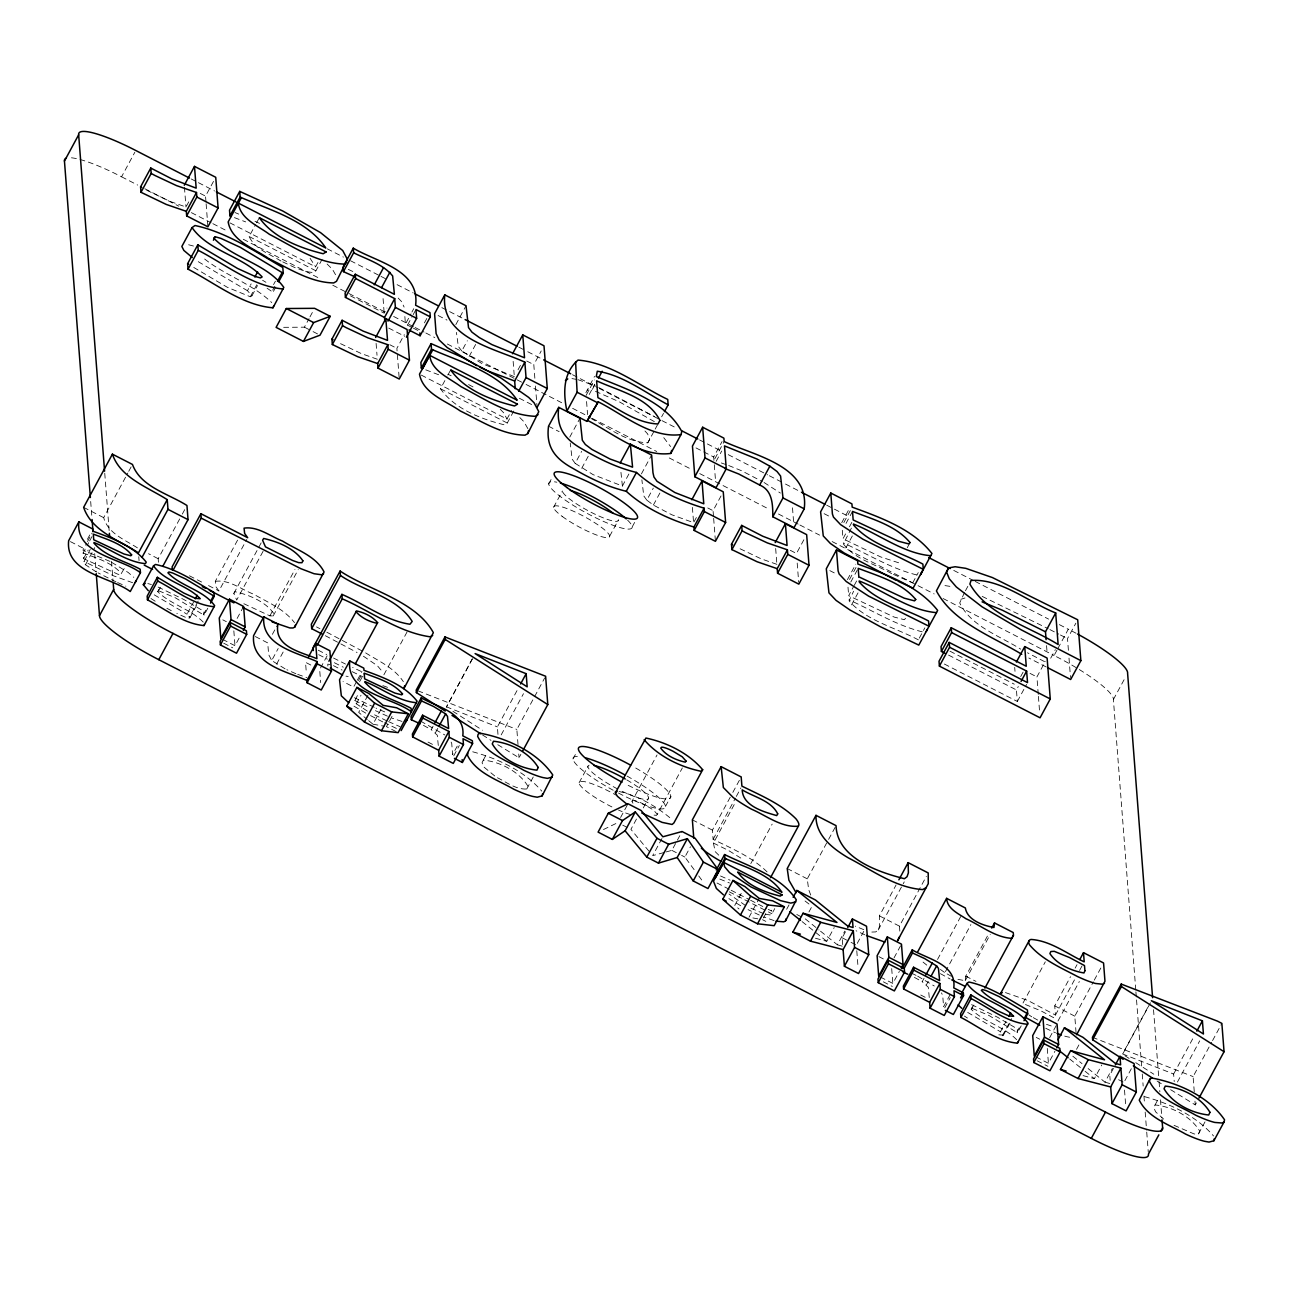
<?xml version="1.0" encoding="UTF-8"?>
<svg xmlns="http://www.w3.org/2000/svg" width="1289" height="1289" viewBox="0 0 1289 1289"><rect width="100%" height="100%" fill="white"/><g stroke="black" fill="none" stroke-linecap="round" stroke-linejoin="round"><path stroke-width="0.75" stroke-dasharray="5 3.75" d="M237.563 540.155L215.295 581.355L215.859 586.672L218.921 590.942L246.763 539.447M964.543 592.473L959.709 602.946C971.181 626.535 999.7 635.848 1020.711 649.157M871.847 932.06L875.682 931.931L878.276 929.933L879.614 926.034L879.388 915.867L896.081 884.963M957.92 979.35L965.203 980.703L965.751 976.16L988.953 933.252M497.409 777.75C506.674 782.262 515.954 789.69 526.75 788.997L527.974 786.306C519.177 771.563 500.213 761.735 483.294 760.091L482.07 762.734L483.81 766.955L495.782 776.832M1174.07 1125.345L1194.226 1133.998L1198.528 1133.853L1199.753 1131.162C1190.955 1116.403 1171.991 1106.59 1155.073 1104.947L1153.832 1107.589L1155.589 1111.811L1163.596 1119.078M585.899 392.71L594.519 376.372M243.863 603.735L269.9 615.868L273.187 615.933L274.138 614.031C265.76 601.641 249.131 594.825 234.904 591.699L233.825 593.456L236.709 600.062L264.551 548.582M71.443 157.806A64.901 11.827 28.4 0 1 121.569 176.802L134.829 152.263M146.753 190.273L170.132 201.455L185.97 206.997L188.758 201.857M205.982 201.874L205.531 196.137L213.877 180.702M280.97 261.039C269.9 254.03 254.948 249.228 249.131 236.515L255.625 224.528M256.543 222.804L259.331 217.664M87.362 539.366L90.149 534.226M110 561.408L82.899 550.113L86.605 543.265M87.523 541.541L92.164 532.985M124.227 568.578L120.618 574.62L117.944 574.25L83.559 558.636L83.124 552.965L88.683 542.685M89.602 540.977L93.307 534.113M137.424 547.857C125.017 539.849 107.873 533.34 103.684 517.662L127.82 473.031M128.739 471.307L132.461 464.443M83.559 558.636L88.184 550.065M96.433 572.026L85.477 564.759L83.817 562.036L90.246 549.388M85.477 564.759L94.742 547.616M193.753 267.451L227.315 287.286L250.308 296.76L251.967 295.793L247.456 290.718L251.162 283.87M250.308 296.76L256.785 284.756M251.967 295.793L257.526 285.514M273.542 284.611L275.395 281.195M275.846 286.98L273.059 292.12L271.931 291.54L274.718 286.4M229.925 222.868L315.612 266.855L318.383 261.699M158.45 562.246L158.176 558.717L181.378 515.809M182.313 514.085L185.084 508.946M282.774 261.893L295.342 267.822L305.992 271.56L313.018 272.591L315.918 270.803L322.395 258.799M203.211 622.104C190.369 608.859 170.519 604.493 157.741 591.651L160.513 586.511M157.741 591.651L161.576 585.673M283.661 327.325L304.413 327.18L309.054 318.609M309.972 316.885L312.76 311.745M198.184 601.061L188.919 618.204L190.031 617.56L187.018 614.192L193.511 602.189M190.031 617.56L196.508 605.572M207.787 608.263L204.081 615.127L203.324 614.74L206.111 609.584M350.431 295.842L384.186 313.179L386.974 308.039M233.825 593.456L262.585 540.252M237.128 618.446L243.605 606.442M411.819 327.358L405.439 324.087L410.998 313.807M411.916 312.083L413.769 308.667M407.614 324.941L412.254 316.369M413.173 314.661L415.96 309.521M222.61 639.36L234.985 645.725L240.56 635.445M399.107 377.113L396.883 348.352L404.295 334.641M424.419 322.878L427.207 317.738M269.9 615.868L294.955 569.512M273.187 615.933L298.242 569.593M272.382 634.349L277.006 625.777M285.062 668.83L271.705 660.516L278.182 648.512M455.839 324.619L466.022 305.767M276.603 664.125L284.015 650.413M513.747 411.03L507.27 423.034L504.37 424.822C481.151 419.134 454.469 408.887 440.484 388.746L446.961 376.742M447.895 375.035L450.683 369.895M514.327 376.63L481.844 363.514L461.784 351.027L467.343 340.747M469.148 356.457L475.625 344.469M327.084 655.859L319.672 669.571L320.671 682.574M518.033 369.782L520.804 364.642M356.409 681.865L353.621 687.005L343.067 681.591M357.327 680.157L361.967 671.585M358.423 680.608L362.128 673.76M359.567 681.752L364.207 673.18M534.854 378.241L533.807 364.642L541.219 350.93M367.333 711.093L356.36 703.826L354.701 701.103L358.358 693.595M421.277 375.099L506.964 419.07L511.588 410.514M356.36 703.826L361.001 695.254M367.961 695.238L358.68 712.382L367.252 719.488M383.88 674.808L408.017 630.176M368.686 720.664L372.972 724.209L383.171 705.357M392.017 716.362L386.458 726.642L396.464 731.781M586.092 395.401L594.438 379.965M589.202 394.515L594.761 384.219M594.761 384.944L591.989 390.084L587.107 390.084M569.77 437.116L579.969 418.264M548.695 483.955L552.272 477.333M438.292 745.493L437.293 735.213L431.219 729.655L433.072 726.239M628.871 474.03L622.394 486.034L593.069 474.626L575.168 463.363L581.645 451.376M553.577 507.334L562.407 490.996M472.338 659.05L446.365 707.113L472.322 658.727M435.44 732.748L438.212 727.608M581.726 468.294L588.219 456.306M457.241 746.122L452.6 754.693L451.73 743.366L450.489 740.821M453.744 755.837L459.303 745.541M661.66 416.798L663.513 413.382M590.99 418.442C608.907 428.077 626.776 442.143 647.771 442.82L654.345 430.687M655.183 429.108L657.954 423.968M497.973 734.408L497.393 726.899L517.807 689.132M483.294 760.091L487 753.227M641.423 473.885L651.622 455.033M501.195 734.891L523.463 693.691M609.681 536.143L618.527 519.805A31.742 5.784 28.4 0 1 587.317 510.283A31.742 5.784 28.4 0 1 563.229 489.723M518.017 744.559L516.841 729.445L544.683 677.95M632.238 526.847L634.913 521.868M696.366 517.517L693.579 522.657L671.762 514.762L653.378 505.079L646.804 500.148L653.297 488.144M653.378 505.079L659.855 493.075M497.78 744.704L519.032 757.771L520.885 754.339M526.75 788.997L533.243 777.009M713.961 460.399L713.703 456.999L722.049 441.579M714.896 458.691L724.16 441.547M716.152 461.333L721.711 451.053M572.993 758.947L576.57 752.309M713.51 516.422L713.059 510.67L721.405 495.234M579.099 782.729L587.945 766.391M620.589 817.484L628.017 803.772M632.947 803.208L631.981 801.307L657.036 754.967M636.476 819.063L630.917 829.359L650.107 852.545M643.292 807.913L648.593 798.117M803.869 539.769L796.457 553.48L789.384 549.839M654.055 815.115L656.536 815.341L657.277 814.294L682.332 767.954M665.478 806.415L670.86 796.473M661.95 838.511L652.669 855.638L664.189 852.48M841.733 522.722L849.145 509.01M843.844 522.561L850.321 510.557M846.019 523.415L852.512 511.411M666.107 851.948L671.859 850.369L676.499 841.798M677.418 840.09L682.058 831.518M898.626 562.777L880.725 556.945L842.974 538.786L845.745 533.646M849.451 526.782L852.238 521.642M891.666 573.637C875.698 564.228 854.736 559.281 843.36 543.894L853.479 524.043M845.842 547.97L852.335 535.966M694.127 869.64L684.878 857.056L690.437 846.776M847.421 579.647L855.767 564.211M767.084 871.912C752.035 856.927 731.862 848.613 713.123 839.348L712.414 830.148L731.91 794.105M732.829 792.397L741.191 776.945M849.532 579.486L856.009 567.482M850.788 582.048L857.266 570.044M713.123 839.348L735.407 798.149M736.325 796.425L740.966 787.853M718.763 855.171L715.169 851.61L713.413 843.054L734.762 803.579M905.539 618.333L904.314 619.703L894.099 617.044L848.661 595.695L853.286 587.123M854.22 585.415L858.845 576.844M918.38 639.843L917.124 639.215C894.485 627.324 866.127 620.589 849.048 600.803L853.608 591.248M851.53 604.895L858.023 592.892M907.263 547.696L910.034 542.556M750.794 863.614L772.143 824.138M741.223 893.422L734.73 905.426L739.016 908.971M912.676 582.934L918.251 572.638M749.022 917.252L759.205 898.401M763.426 917.961L766.214 912.821M919.299 638.136L924.858 627.84M765.344 914.255L770.016 914.948L771.95 913.756L774.737 908.6M786.644 909.293L790.35 902.445M810.733 895.098L808.638 889.458L807.268 878.84L827.699 841.089M828.618 839.365L836.045 825.637M965.461 590.749L968.248 585.609M808.944 911.984L811.716 906.844M815.486 938.247L826.781 941.308L834.192 927.597M820.545 931.206L837.383 944.805L844.794 931.093M842.716 944.644L842.2 937.812L845.906 930.948M857.266 943.355L863.759 931.367M878.276 929.933L904.25 881.869M1020.695 676.548L1023.482 671.408M944.354 664.028L1017.327 701.474L1016.441 689.953L1018.294 686.521M1017.327 701.474L1026.592 684.346M899.819 931.109L899.432 926.146L926.34 876.375M1038.273 694.433L1036.92 676.918L1045.266 661.499M1050.696 658.212L1055.337 649.64M1135.77 989.904L1113.39 699.524A63.08 11.488 28.4 0 0 1054.08 655.505L1056.932 650.252M1057.882 648.496L1068.291 629.225A63.08 11.488 28.4 0 1 1076.009 633.221M894.05 957.856L900.528 945.868M1068.404 650.301L1067.501 638.619L1075.848 623.199M880.468 977.078L892.842 983.426L899.335 971.439M929.272 997.525L928.273 987.245L922.199 981.702L924.052 978.27M937.522 959.467L961.642 914.836M926.42 984.796L928.273 981.364M951.475 976.353L944.885 972.663L970.875 924.6M950.074 994.737L943.58 1006.741L942.71 995.414L941.469 992.868M944.724 1007.869L950.283 997.589M1113.39 699.524L1124.749 678.497M965.203 980.703L990.258 934.364M1016.634 1039.675C1003.809 1026.431 983.958 1022.064 971.165 1009.223L973.952 1004.083M971.165 1009.223L975 1003.245M998.798 1034.825L1003.454 1035.131L1000.441 1031.764L1006.016 1021.468M1002.343 1035.776L1011.623 1018.648M1003.454 1035.131L1009.948 1023.144M1023.015 1003.019L1045.298 961.82M1021.21 1025.835L1017.504 1032.698L1016.763 1032.312L1019.535 1027.172M1005.436 992.578L1027.832 1000.441L1055.449 1015.071L1054.74 1005.871L1070.514 976.691M1075.155 968.12L1077.008 964.688M1055.449 1015.071L1075.864 977.304M1079.57 970.44L1083.292 963.576M1057.979 1021.017L1079.328 981.541M1049.633 1037.726L1057.044 1024.014M1036.034 1056.948L1048.424 1063.296L1054.918 1051.292M1076.057 1032.618L1074.784 1016.167L1093.346 981.847M1094.28 980.123L1101.692 966.396M1076.524 1049.343L1079.296 1044.203M1083.066 1075.606L1094.361 1078.667L1101.773 1064.956M1088.125 1068.565L1104.963 1082.164L1112.375 1068.452M1113.487 1068.323L1109.781 1075.171L1110.167 1080.295M1147.645 1007.595L1122.59 1053.935L1173.635 1074.043L1174.215 1081.552M1150.449 1002.761L1122.606 1054.257L1129.18 1058.462M1124.846 1080.73L1131.339 1068.726M1155.073 1104.947L1158.779 1098.083M1173.635 1074.043L1194.065 1036.292M1177.437 1082.035L1199.705 1040.851M1194.259 1091.702L1193.098 1076.605L1211.66 1042.269M1212.578 1040.561L1221.859 1023.385M1170.638 1089.688L1195.274 1104.915L1197.127 1101.483M1198.528 1133.853L1205.006 1121.865M647.771 442.82L649.72 439.259L647.594 433.861L644.274 430.252M631.981 801.307L632.722 800.421A13.341 2.433 28.4 0 1 644.258 804.465L653.475 810.024L657.277 814.294M603.461 829.536L617.818 822.624M215.295 581.355C228.862 579.26 241.575 589.508 253.772 594.277C268.015 602.414 284.37 609.214 294.488 622.651M960.837 599.321L964.962 597.983M346 676.177L348.175 676.451M329.984 664.463L327.744 664.141L327.889 666.059M619.107 791.527C638.506 795.812 656.617 806.447 671.698 819.24M944.966 585.593L952.039 586.672M472.725 751.793C498.102 758.657 524.381 770.967 541.767 791.124M1144.503 1096.649C1169.88 1103.513 1196.16 1115.823 1213.545 1135.98M571.978 378.595L576.441 379.385M372.972 724.209L384.541 726.287M752.873 917.945L760.574 919.331M1069.596 1037.242L1066.744 1036.694A37.268 6.783 28.4 0 1 1063.328 1035.679M916.624 574.91C890.602 568.481 867.497 553.867 843.28 542.895M922.312 631.836C896.306 625.391 873.185 610.793 848.984 599.82M132.622 582.709L113.464 575.796L83.769 561.376M401.959 721.405L392.017 718.15M188.629 244.765L193.978 246.183M147.832 583.579L151.409 584.513M158.789 590.813L175.417 597.838L203.324 614.74M837.383 944.805L842.845 946.352M972.228 1008.401L988.856 1015.41L1016.763 1032.312M1104.963 1082.164L1110.425 1083.711M774.093 920.588L763.749 916.995M1025.464 1004.534L1040.819 1010.785L1055.723 1018.793M577.939 379.659L595.437 386.007M377.323 359.228L361.484 353.669L338.105 342.503M776.896 564.34L761.058 558.798L737.679 547.616M1046.491 1024.336L1051.888 1026.189M234.437 217.632L245.683 221.901M721.324 462.96L726.851 464.878M728.688 465.522L741.626 470.775L762.331 481.57M425.789 369.862L438.647 374.745M83.124 552.965C96.385 558.105 112.127 562.455 121.44 573.718M763.571 913.627L748.683 907.247M595.502 391.324L619.139 401.733L655.231 422.115M297.695 674.373L306.701 677.563M863.775 929.659L855.284 926.163M382.865 685.635L390.229 688.342M158.128 587.075L183.892 599.53L203.775 611.26L204.081 615.127M971.568 1004.647L997.315 1017.102L1017.214 1028.831L1017.504 1032.698M418.055 690.856L516.841 729.445M1092.444 1037.307L1193.098 1076.605M446.332 706.791L497.393 726.899M719.826 879.082L729.461 882.981M384.718 711.915L376.05 708.128M185.374 617.254L176.835 613.467M235.049 212.556L238.723 214.103M295.89 673.728L286.835 669.684M387.425 716.168L375.405 710.658M720.535 875.988L730.09 880.194M893.47 574.411L911.436 582.29M361.081 671.392L352.606 667.46M117.637 582.58L125.871 586.173M388.537 721.631L400.057 726.69M982.186 596.404L1048.134 628.678M864.774 934.767L856.057 930.755M759.302 915.029L748.071 909.647M598.757 387.522L654.248 416.428M254.996 221.305L259.798 223.513M447.944 374.261L451.15 375.743M348.272 269.401L355.184 272.591M396.368 728.398L384.573 722.791M333.448 665.64L342.101 670.071M374.277 707.29L354.443 697.703M352.203 671.698L362.966 676.838M115.994 581.855L98.061 572.88M386.893 720.922L372.167 713.655M713.413 843.054L728.253 850.321L743.882 859.972M382.769 721.904L367.429 714.009M1045.766 1028.268L1048.747 1029.734A37.268 6.783 28.4 0 0 1055.465 1032.731M420.633 721.131L444.866 734.988M911.613 973.179L916.141 975.419M354.652 700.443L368.477 707.258M333.545 658.034L345.516 664.061M334.367 662.723L343.277 667.203M191.271 178.994L196.637 181.749M198.425 182.667L214.538 190.949M327.293 248.825L343.406 257.091M350.56 260.765L379.208 275.475M380.996 276.394L386.362 279.149M397.093 284.66L413.205 292.925M441.853 307.636L463.331 318.657M518.806 347.144L525.976 350.817M527.765 351.736L543.861 360.002M572.509 374.712L597.564 387.57M599.353 388.488L660.21 419.731M661.998 420.649L676.322 427.996M699.589 439.936L721.067 450.973M728.221 454.646L767.6 474.851M769.388 475.77L783.712 483.133M785.5 484.052L801.613 492.317M826.668 505.175L849.934 517.131M953.747 570.415L973.437 580.517M975.225 581.436L1048.601 619.107M1059.349 624.617L1068.291 629.225M200.23 193.398L205.531 196.137M438.131 315.531L446.977 320.075M526.718 361.017L533.807 364.642M695.996 447.911L713.703 456.999M824.122 513.683L829.407 516.39M1049.89 629.58L1058.704 634.107M1060.46 635.01L1067.501 638.619M249.131 236.515L315.918 270.803M121.569 176.802L137.681 185.068M144.835 188.742L178.849 206.192M191.368 212.637L211.058 222.739M212.846 223.658L227.17 231.005M243.283 239.271L320.252 278.778M332.771 285.223L347.095 292.571M348.884 293.489L384.686 311.857M393.628 316.45L413.318 326.568M415.106 327.487L424.049 332.079M425.853 332.997L434.796 337.589M447.331 344.018L515.342 378.934M517.131 379.852L524.285 383.526M526.073 384.444L563.664 403.747M572.622 408.339L590.507 417.523M592.296 418.442L656.746 451.521M669.265 457.949L690.743 468.987M699.701 473.579L769.501 509.413M778.443 514.005L798.133 524.107M799.921 525.026L819.611 535.128M832.146 541.573L916.27 584.755M918.058 585.673L934.171 593.939M943.113 598.531L1054.08 655.505M413.415 328.179L419.779 331.45M1044.509 661.595L1027.478 652.782M388.746 328.099L404.682 336.268M1046.281 666.993L1028.815 657.986M519.386 398.269L531.793 404.633M389.81 344.727L396.883 348.352M548.534 426.208L559.152 431.654M707.758 507.947L713.059 510.67M829.81 570.608L836.851 574.217M1030.04 673.39L1036.92 676.918M440.484 388.746L507.27 423.034M949.961 651.187L1014.282 684.201M948.559 655.102L1016.441 689.953M304.413 327.18L311.342 330.741M313.082 331.627L320.01 335.188M83.64 507.367L103.684 517.662M316.498 626.905L319.946 628.678M326.842 632.222L362.451 651.138M692.37 819.852L712.414 830.148M787.225 868.544L807.268 878.84M879.388 915.867L899.432 926.146M1054.74 1005.871L1074.784 1016.167M325.376 635.719L357.053 652.508M158.176 558.717L148.525 553.706M189.451 575.812L201.583 582.032M208.528 585.593L218.921 590.942M965.751 976.16L975.966 981.396M318.222 650.204L326.729 654.554M318.689 654.683L327.374 659.146M70.412 541.622L82.722 547.938L82.899 550.113M222.804 619.848L226.348 621.669M255.351 636.557L267.741 642.921L268.644 654.554L271.705 660.516M310.826 665.043L305.525 662.32L306.411 673.76M622.732 825.153L627.646 827.667M671.859 850.369L679.996 854.543M681.623 855.38L684.878 857.056M796.779 914.497L801.855 917.107M842.2 937.812L849.274 941.437M851.03 942.356L856.347 945.079M878.889 956.647L884.19 959.37M1036.243 1037.419L1039.772 1039.24M1118.61 1079.715L1123.927 1082.438M717.022 883.013L729.381 889.362M731.137 890.264L748.796 899.335M750.569 900.238L766.456 908.391M768.212 909.309L771.74 911.114L769.662 907.021M729.252 891.827L766.617 911.001M768.389 911.919L771.95 913.756M428.029 742.077L433.233 744.752M920.749 995.011L925.953 997.686M223.706 643.211L232.648 647.803M762.508 919.685L765.843 921.393M883.352 981.831L892.294 986.439M1037.129 1060.783L1047.876 1066.293M468.6 384.573L473.353 387.087M365.802 713.139L351.43 704.68M166.861 608.279L173.612 611.888M940.39 973.678L950.138 979.012M1033.279 1017.633L1037.79 1020.131M917.655 976.16L934.283 986.004M914.433 977.4L922.199 981.702M423.453 725.369L431.219 729.655M745.461 905.474L729.01 894.002M764.071 482.521L780.409 493.059M111.66 562.326L128.207 572.493L133.798 577.343M740.676 905.732L728.478 898.401M363.417 656.214L377.468 665.801L382.624 671.956M365.657 652.895C378.918 661.225 394.515 668.073 403.328 681.655M198.264 261.683L247.456 290.718M967.685 1012.413L1000.441 1031.764M154.245 594.841L187.018 614.192M262.585 280.261L265.937 282.291M1135.754 1062.668L1153.816 1074.22M452.922 711.319L482.489 730.219M1157.071 1081.004L1163.854 1085.354M482.505 734.939L490.996 740.369M964.414 1016.086L967.459 1018.052M150.974 598.515L157.081 602.43M1028.928 1014.926L1031.764 1016.812M267.081 288.22L271.931 291.54M940.406 969.473L944.885 972.663M805.045 900.979L809.669 904.556M1069.661 1058.978L1083.55 1070.063M1085.096 1071.288L1094.361 1078.667M802.08 921.603L826.781 941.308M1072.819 1056.207L1082.003 1063.618M805.238 918.848L819.014 929.965M923.069 962.093L926.743 965.107M204.645 259.025C225.575 275.604 252.402 283.854 271.753 302.609M519.821 417.588L523.882 421.632L528.136 429.14M327.116 264.019L332.53 269.417L336.783 276.909M500.229 409.274L503.822 412.931L506.964 419.07M310.069 258.267L315.612 266.855M398.172 298.065L401.346 301.352L404.118 307.088M663.754 437.68L670.57 446.558M461.784 351.027L458.336 346.451L456.435 332.385M698.735 875.94L703.359 882.24M646.804 500.148L643.759 495.878L641.874 479.798M575.168 463.363L572.123 459.11L570.237 443.029M622.394 486.034L620.734 470.324M1194.984 1101.144L1195.274 1104.915M1153.526 1009.69L1158.924 1079.779M1159.085 1081.777L1159.858 1091.799M1160.471 1099.807L1161.856 1117.837M1135.915 991.918L1136.382 997.912M1136.544 999.926L1141.635 1066.003M1142.247 1074.027L1143.166 1086.031M1143.939 1096.053L1144.568 1104.061M1145.18 1112.069L1146.566 1130.099M1146.727 1132.096L1148.273 1152.124M1124.507 1090.027L1125.684 1105.205M1069 658.083L1070.514 677.547M1046.555 645.596L1047.167 653.491M1038.418 696.382L1039.466 710.013M1047.28 1048.44L1048.424 1063.296M1014.701 667.396L1015.007 671.343M891.698 968.571L892.842 983.426M848.001 587.188L848.661 595.695M842.313 530.262L842.974 538.786M856.782 950.766L858.103 967.846M797.198 563.067L798.681 582.225M792.509 507.785L793.573 521.723M775.672 548.502L776.735 562.358M714.299 464.765L715.621 481.941M713.655 518.339L715.427 541.332M692.402 507.399L693.579 522.657M586.576 401.524L587.575 414.607M535.451 386.007L536.949 405.423M513.151 361.371L514.182 374.728M518.742 754.001L519.032 757.771M404.859 316.53L405.439 324.087M383.075 298.597L384.186 313.179M376.098 343.39L377.016 355.265M206.127 203.791L207.9 226.8M233.841 630.869L234.985 645.725M184.44 187.211L185.97 206.997M138.761 556.735L139.067 560.618M104.747 473.224L109.211 531.294M111.531 561.343L113.078 581.355M90.681 501.502L91.922 517.534M94.693 553.577L96.095 571.591M627.566 520.144A47.258 8.62 28.4 0 1 615.062 526.009A47.258 8.62 28.4 0 1 560.844 496.926A47.258 8.62 28.4 0 1 556.848 482.215M635.735 768.035A52.333 9.539 28.4 0 1 670.57 797.746A52.333 9.539 28.4 0 1 625.471 783.97M627.002 776.059A52.333 9.539 28.4 0 1 665.092 807.832A52.333 9.539 28.4 0 1 614.917 791.188M613.193 790.254A52.333 9.539 28.4 0 1 578.761 756.498M626.776 779.877A34.32 6.252 28.4 0 1 648.448 798.6A34.32 6.252 28.4 0 1 620.734 790.592M617.576 788.965A34.32 6.252 28.4 0 1 589.154 765.199M630.385 814.551A34.32 6.252 28.4 0 1 618.511 810.056M611.904 806.93A34.32 6.252 28.4 0 1 579.18 782.407A34.32 6.252 28.4 0 1 616.416 795.329M562.165 516.373A31.742 5.784 28.4 0 0 608.859 537.416A31.742 5.784 28.4 0 0 573.863 511.427A31.742 5.784 28.4 0 0 562.165 516.373"/><path stroke-width="1.5" d="M668.153 404.81L667.734 399.429C638.748 385.556 610.809 362.773 577.988 360.098C562.842 373.101 563.196 393.129 566.902 411.094L586.898 421.358L598.241 401.83C623.634 414.671 651.171 438.582 680.995 434.586L681.817 431.541C665.414 400.976 626.535 389.423 596.291 376.533L597.29 371.232C623.215 375.147 645.241 392.726 668.153 404.81L664.447 411.658M575.603 361.871L577.101 392.243L566.902 411.094M467.907 753.147L467.456 755.241C476.092 772.949 497.683 779.877 513.828 789.239A37.913 6.912 28.4 0 0 532.84 796.441L537.255 797.214L542.121 795.893L552.772 774.947C537.175 751.986 506.69 738.065 479.862 733.135L478.106 734.295L477.655 736.39C486.291 754.097 507.882 761.026 524.011 770.387A37.913 6.912 28.4 0 0 543.04 777.589L547.438 778.363L552.32 777.041M1149.885 1079.135L1149.434 1081.245C1158.07 1098.953 1179.644 1105.881 1195.789 1115.243A37.913 6.912 28.4 0 0 1214.818 1122.445L1222.31 1123.025L1224.083 1121.897L1224.55 1119.803C1208.953 1096.842 1178.468 1082.905 1151.641 1077.991L1149.885 1079.135L1139.234 1100.097C1147.871 1117.805 1169.461 1124.733 1185.59 1134.094A37.913 6.912 28.4 0 0 1204.619 1141.297L1209.034 1142.07L1213.9 1140.749L1224.083 1121.897M542.121 795.893L542.588 793.798M1213.9 1140.749L1214.351 1138.654M1076.669 1034.696L1104.963 981.235L1103.561 962.964L1083.501 952.668L1079.795 959.532M346.677 262.473L343.889 264.084C316.756 262.972 292.877 246.489 269.401 234.308C258.138 225.833 240.141 218.904 238.336 203.098L325.811 247.987C307.233 220.338 270.819 210.397 241.397 197.652L228.153 221.95C231.617 241.236 254.658 248.664 268.966 258.767C289.493 268.644 310.262 282.565 333.706 282.935L336.477 281.324L347.418 259.427L342.729 250.549L320.526 232.616L282.694 210.961L239.722 191.384L229.523 210.236L229.958 215.859L231.198 216.504M527.829 433.555L538.77 411.658L534.081 402.78L528.667 397.399L500.905 377.983L461.333 356.892L431.074 343.615L431.509 349.238C461.236 362.451 498.279 372.134 517.147 400.218L429.688 355.329L419.489 374.181C422.969 393.467 446.01 400.895 460.318 410.998C480.845 420.875 501.614 434.796 525.042 435.166L527.829 433.555L528.571 430.51M775.994 921.152L783.793 921.828L785.646 920.749L786.145 918.735M785.646 920.749L796.344 899.883C780.715 875.859 749.441 866.82 724.595 854.559L716.265 869.978M404.601 685.861L403.908 688.664L433.362 632.657C415.703 600.626 369.105 590.426 340.103 571.043L311.342 624.247L311.68 628.678L321.96 633.962M272.124 621.91L289.816 627.952L292.99 627.985L294.81 627.05L295.294 625.165M294.81 627.05L324.071 571.945C316.111 556.139 296.792 549.968 282.549 541.074C270.352 536.305 257.639 526.057 244.056 528.152L244.636 533.453L247.697 537.722L200.891 513.699L172.114 566.902L172.339 569.851M588.042 420.681C613.435 433.523 640.971 457.434 670.796 453.438L671.633 450.393M278.617 281.84L283.258 273.268L282.807 267.484C254.851 251.403 226.896 232.31 194.977 225.511L192.045 227.605C208.754 251.339 242.831 256.157 262.15 276.942L260.491 277.908L255.174 276.474L237.514 268.434L197.813 244.813L187.63 263.665L188.049 269.175C215.102 283.129 242.01 305.171 272.946 307.813L273.606 306.25M272.946 307.813L283.806 287.399C267 263.617 233.196 258.67 213.684 238.03L215.263 236.789L220.87 238.368L240.237 247.327L283.258 273.268M210.558 603.123L214.264 596.259L213.974 592.408C195.348 581.693 176.738 568.981 155.47 564.453L153.52 565.855C164.654 581.661 187.34 584.868 200.214 598.708L195.574 598.402L183.811 593.037L157.371 577.311L147.172 596.163L147.445 599.836C165.475 609.133 183.392 623.812 204 625.568L204.435 624.521M204 625.568L214.635 605.669C203.453 589.846 180.927 586.543 167.924 572.799L168.988 571.962L172.726 573.025L185.616 578.987L214.264 596.259M1023.998 1020.695L1027.704 1013.847L1027.414 1009.98C1008.788 999.265 990.161 986.568 968.893 982.025L966.943 983.426C978.077 999.233 1000.78 1002.439 1013.653 1016.28L1008.997 1015.974L997.235 1010.624L970.794 994.882L960.595 1013.734L960.885 1017.408C978.899 1026.705 996.832 1041.383 1017.44 1043.139L1017.875 1042.092M1017.44 1043.139L1028.074 1023.24C1016.876 1007.418 994.367 1004.115 981.364 990.371L982.427 989.533L986.149 990.596L999.039 996.558L1027.704 1013.847M1080.859 660.645L1077.701 619.767L992.385 577.553L965.767 568.336L955.149 566.741L948.527 567.933L946.609 572.058L949.268 578.777L956.325 586.962L982.073 606.829L1021.355 629.902L1080.859 660.645L1070.66 679.496L1048.021 667.879M899.496 936.877L897.515 940.761L928.273 883.658L928.209 872.943L908.149 862.647L898.868 879.823M135.248 582.483L136.022 580.985M406.148 721.55L406.921 720.052M401.153 730.605L417.104 701.2C404.311 684.894 383.026 677.305 363.981 670.328L363.82 668.153L349.738 660.919L339.539 679.786L341.327 695.818L348.787 702.843M921.748 572.332L920.588 574.572L931.931 553.48C912.725 528.989 880.758 517.614 852.174 507.141L851.932 503.87L830.793 493.026L820.594 511.878L823.268 535.95L830.39 543.475L844.166 552.997L896.322 580.437M926.275 631.497L927.436 629.258M936.475 612.646L937.635 610.406C918.413 585.915 886.445 574.54 857.862 564.05L857.62 560.779L836.48 549.936L826.297 568.787L828.956 592.859L836.078 600.4L849.87 609.923L880.355 626.712L918.783 645.096L936.475 612.646C908.648 610.245 884.689 590.91 859.167 580.968L859.247 581.951C876.327 601.737 904.685 608.472 927.323 620.347L928.563 620.992L928.966 626.228L868.593 596.114L846.277 581.548L839.155 574.008L838.108 570.914L836.48 549.936M1013.46 935.266L1011.817 938.328C995.076 937.457 980.784 925.438 965.912 918.703C958.355 913.563 947.238 908.826 946.625 898.352L965.348 907.972C967.314 920.217 983.314 925.615 993.964 927.5L994.528 922.94L1013.251 932.559L1013.46 935.266L984.909 988.099M90.375 497.506L64.45 161.061L78.661 134.781A64.901 11.827 28.4 0 1 135.78 150.507L189.483 178.075M186.309 211.332L166.297 204.452L140.984 192.287L140.582 186.905L150.765 168.053L171.872 178.913L196.17 188.146L194.494 166.378L215.73 177.286L218.099 207.948L207.9 226.8L186.663 215.891L186.309 211.332L196.492 192.48L176.48 185.6L154.873 175.449L151.184 173.435L150.765 168.053M140.984 192.287L151.184 173.435M184.295 185.229L194.494 166.378M186.663 215.891L196.846 197.04L196.492 192.48M192.045 227.605L181.846 246.457L183.844 250.42L192.303 257.542M188.049 269.175L198.248 250.324L197.813 244.813M213.41 240.221L215.263 236.789M229.958 215.859L240.157 197.008L239.722 191.384M112.401 454.163L83.64 507.367C91.567 531.02 119.055 540.413 138.471 552.852L167.232 499.649C147.832 487.194 120.344 477.816 112.401 454.163L132.461 464.443C140.759 487.065 168.392 493.639 186.953 505.497L188.033 519.644L162.978 565.984M92.921 529.086L78.855 521.868L68.655 540.719C65.062 573.218 110.999 576.973 130.253 591.538L140.453 572.687L140.179 569.19C124.888 561.021 105.617 556.574 94.016 543.185L93.952 542.524C110.951 549.162 126.918 562.036 145.448 563.631L146.221 562.133C133.411 545.827 112.127 538.254 93.098 531.261M254.868 277.006L257.639 271.866M277.489 281.26L282.13 272.688M1158.843 1134.852L1148.418 1154.122A64.289 11.714 28.4 0 1 1091.3 1138.38L158.789 659.678A64.708 11.794 28.4 0 1 99.479 615.659L113.69 589.379L113.239 583.369M141.999 557.412L167.989 509.348L167.232 499.649M286.303 308.522L276.104 327.374L303.447 341.424L320.01 335.188L330.21 316.321L314.613 308.329L286.303 308.522L313.646 322.572L330.21 316.321M148.299 590.7L143.321 584.707L153.52 565.855M147.445 599.836L157.645 580.985L157.371 577.311M173.387 569.625L201.229 518.13L200.891 513.699M408.951 330L420.117 335.736L430.317 316.885L429.978 312.599L415.622 305.235C420.037 269.723 376.678 262.231 353.267 248.149L343.083 267L343.438 271.641L354.974 276.861M303.447 341.424L313.646 322.572M343.438 271.641L353.637 252.789L353.267 248.149M353.637 252.789C366.994 259.54 383.01 263.971 392.646 275.975L394.386 294.327L355.281 274.251L345.098 293.102L345.42 297.388L384.525 317.465L384.799 320.993M345.42 297.388L355.619 278.537L355.281 274.251M377.661 363.562L357.649 356.682L332.336 344.517L331.934 339.136L342.117 320.284L363.224 331.144L387.522 340.377L385.83 318.592L407.082 329.501L409.451 360.163L399.252 379.03L377.999 368.122L377.661 363.562L387.844 344.711L367.832 337.815L346.209 327.68L342.536 325.666L342.117 320.284M158.789 659.678L173 633.398A64.708 11.794 28.4 0 1 113.69 589.379M332.336 344.517L342.536 325.666M195.364 598.757L197.217 595.325M374.277 284.788L383.542 267.661M210.735 601.028L213.523 595.872M381.528 287.705L389.858 272.285M229.458 599.176L219.259 618.027L220.838 638.458L231.037 619.606L229.458 599.176L243.605 606.442L245.184 626.873L243.331 630.305M384.525 317.465L394.708 298.613L355.619 278.537M375.647 337.46L385.83 318.592M387.973 321.138L395.401 307.427L394.708 298.613M230.312 622.523L220.129 641.374L220.403 644.935L236.515 653.217L246.698 634.365L246.425 630.788L230.312 622.523L230.602 626.083L220.403 644.935M377.999 368.122L388.198 349.271L387.844 344.711M406.438 337.186L416.637 318.335L415.96 309.521L430.317 316.885M315.724 643.469L316.901 658.711C301.255 652.057 273.655 647.046 277.941 624.069L263.778 616.803L253.595 635.654C250.904 664.463 286.609 671.36 306.927 680.479L307.104 682.735L321.251 690.002L331.45 671.15L329.871 650.719L315.724 643.469L308.313 657.181M537.094 407.356L547.293 388.505L544.006 345.79L522.754 334.882L524.526 357.778L492.027 344.662L479.331 337.605L471.967 332.175L468.519 327.599L466.022 305.767L444.786 294.859L434.586 313.71L436.117 333.625L439.13 339.958L447.299 347.643L476.688 365.593M431.074 343.615L420.875 362.467L421.31 368.09L422.55 368.735L432.75 349.883M421.31 368.09L431.509 349.238M311.68 628.678L340.441 575.474L340.103 571.043M340.441 575.474C363.256 591.023 397.109 596.984 412.19 621.443L409.983 624.247C385.379 620.557 364.449 604.025 341.907 594.374L313.13 647.577L313.356 650.542M317.191 645.144L342.246 598.805L341.907 594.374M306.927 680.479L317.126 661.611C296.808 652.508 261.103 645.612 263.778 616.803M307.104 682.735L317.287 663.883L317.126 661.611M328.904 661.241L356.521 610.938C364.32 612.597 372.473 616.513 377.629 622.668L355.345 663.851M512.555 353.734L522.754 334.882M515.262 388.73L514.665 380.996L524.849 362.145C495.057 348.401 439.968 338.072 444.786 294.859M346.725 706.243L356.908 687.391L368.88 693.53L383.171 705.357L396.658 707.79L408.323 713.784L398.124 732.635L381.496 730.75L364.416 721.985L346.725 706.243L351.849 708.869M518.629 391.308L526.041 377.596L524.849 362.145M364.416 721.985L374.616 703.133L356.908 687.391M381.496 730.75L391.695 711.899L408.323 713.784M702.006 480.91L703.778 503.806L674.904 492.543L657.003 481.296L653.958 477.027L652.975 472.773L651.622 455.033L630.369 444.125L632.577 467.182L610.035 459.013L591.925 449.442L585.367 444.512L582.322 440.258L579.969 418.264L558.733 407.356L548.534 426.208C545.682 447.702 555.849 459.061 573.17 468.535C589.814 478.316 607.409 486.775 626.261 491.286C645.306 508.575 669.507 519.564 693.917 527.024L694.175 530.423L715.427 541.332L725.626 522.48L723.258 491.818L702.006 480.91L691.822 499.761M522.738 750.907L547.793 704.567L545.618 676.242L444.963 636.943L416.202 690.147L416.395 692.612L445.221 711.061M416.395 692.612L445.156 639.408L444.963 636.943M454.421 758.367L462.38 762.46L472.58 743.592L472.354 740.74L462.799 735.842C465.732 712.189 436.842 707.194 421.261 697.816L411.062 716.668L411.304 719.761L420.101 723.757M411.304 719.761L421.503 700.91L421.261 697.816M598.467 378.08L602.172 371.232M421.503 700.91L433.636 706.501L445.64 713.897L447.492 716.362L448.636 728.575L422.599 715.202L412.399 734.053L412.625 736.905L438.663 750.279L439.114 756.144L453.277 763.41L463.46 744.559L463.009 738.694L472.58 743.592M412.625 736.905L422.824 718.054L422.599 715.202M586.898 421.358L598.241 401.83M434.925 722.807L441.418 710.803M439.146 725.884L445.64 713.897M438.663 750.279L448.862 731.427L422.824 718.054M439.114 756.144L449.313 737.292L448.862 731.427M620.17 462.977L630.369 444.125M520.595 683.992L526.154 673.68L475.109 653.587L527.169 686.828L526.154 673.68M626.261 491.286L636.46 472.435C617.608 467.923 600.013 459.464 583.369 449.684C566.048 440.21 555.881 428.85 558.733 407.356M670.796 453.438L680.995 434.586M702.65 427.239L692.451 446.091L694.819 476.753L716.072 487.661L726.255 468.809L724.499 445.913L756.981 459.029L769.855 466.167L777.041 471.516L780.586 476.044L782.987 497.925L772.788 516.776L794.04 527.684L804.223 508.833C809.879 465.603 753.34 455.371 724.16 441.547L723.902 438.147L702.65 427.239L705.019 457.901L694.819 476.753M693.917 527.024L704.116 508.172C679.706 500.712 655.505 489.723 636.46 472.435M694.175 530.423L704.374 511.572L704.116 508.172M772.788 516.776C772.804 504.756 772.675 490.448 759.656 485.018L769.855 466.167M777.219 568.675L757.207 561.795L731.91 549.63L731.491 544.248L741.691 525.396L762.798 536.256L787.08 545.489L785.404 523.721L806.656 534.629L809.009 565.291L798.826 584.143L777.573 573.234L777.219 568.675L787.418 549.823L767.406 542.943L745.783 532.792L742.11 530.778L741.691 525.396M731.91 549.63L742.11 530.778M627.292 804.481L617.399 796.312L615.352 792.88L645.934 738.033C666.977 742.496 688.777 753.227 702.682 769.726L673.905 822.93L672.117 824.461L662.143 822.382L641.777 813.005M718.182 869.672L695.077 838.204L682.058 831.518L662.868 836.787L641.1 810.491L628.017 803.772L608.279 813.262L598.096 832.114L612.307 839.429L625.101 830.793L635.284 811.941L656.987 838.269L668.653 844.247L687.375 838.672L703.423 862.099L718.182 869.672L707.983 888.54L693.224 880.951L677.176 857.523L687.375 838.672M612.307 839.429L622.506 820.561L635.284 811.941M775.221 542.572L785.404 523.721M777.573 573.234L787.772 554.383L787.418 549.823M677.176 857.523L658.453 863.114L646.788 857.121L656.987 838.269M658.453 863.114L668.653 844.247M770.5 877.68L798.342 826.185A67.801 12.358 28.4 0 0 795.861 818.708C780.812 803.724 760.623 795.394 741.9 786.129L741.191 776.945L721.131 766.649L692.37 819.852L693.772 838.14M693.224 880.951L703.423 862.099M724.595 854.559L724.885 858.297L714.702 877.148L715.524 877.583L725.723 858.732C745.316 867.223 769.565 873.829 781.94 892.262L723.677 862.357L713.494 881.209L716.362 888.459L723.5 894.872M722.758 899.287L732.958 880.435L744.929 886.574L759.205 898.401L772.691 900.834L784.373 906.811L774.173 925.679L757.545 923.794L740.45 915.029L722.758 899.287L726.174 901.043M930.787 555.72C902.961 553.319 879.001 534 853.479 524.043L853.56 525.026C870.639 544.812 898.997 551.547 921.635 563.438L922.876 564.066L923.278 569.319L913.095 588.171L897.998 581.21M740.45 915.029L750.649 896.161L732.958 880.435M948.527 567.933L936.41 590.91C953.328 622.603 992.337 636.379 1021.758 654.296M908.149 862.647L908.391 872.83L907.037 876.713L904.443 878.727C878.405 872.17 837.044 858.087 836.045 825.637L816.001 815.341L787.225 868.544L788.9 880.21L796.086 892.729M757.545 923.794L767.745 904.942L784.373 906.811M793.138 897.305L796.844 890.441L815.438 899.98L847.582 925.953L853.044 927.5L852.383 918.96L866.53 926.227L868.738 954.682L858.538 973.533L844.392 966.267L843.103 949.606L853.302 930.755L820.69 922.312L803.079 913.256L792.88 932.124L810.491 941.163L843.103 949.606M951.234 627.743L951.604 632.577L1026.64 671.102L1027.526 682.622L949.203 642.421L939.02 661.273L939.391 666.107L1040.078 717.796L1050.261 698.944L1047.119 658.067L1024.739 646.579L1026.253 666.268L951.234 627.743L941.034 646.595L941.405 651.428L944.982 653.265M941.405 651.428L951.604 632.577M939.391 666.107L949.59 647.255L949.203 642.421M810.491 941.163L820.69 922.312M847.759 927.532L852.383 918.96M844.392 966.267L854.575 947.415L853.302 930.755M1016.409 662.014L1024.739 646.579M1046.104 639.682L1045.492 631.803L1055.691 612.952C1028.96 602.398 1000.812 578.294 971.02 580.469L969.892 584.094C988.099 615.578 1028.606 626.083 1058.124 644.5L1055.691 612.952M1021.065 681.382L1026.64 671.102M887.315 936.894L877.116 955.745L878.695 976.16L888.878 957.308L887.315 936.894L901.462 944.144L903.041 964.575L901.188 968.007M888.169 960.224L877.97 979.076L878.244 982.653L894.357 990.919L904.556 972.067L904.282 968.506L888.169 960.224L888.443 963.801L878.244 982.653M902.042 968.716L912.241 949.864C927.822 959.242 956.712 964.236 953.779 987.89L963.334 992.788L963.56 995.64L953.361 1014.491L945.385 1010.399M904.137 968.377L912.483 952.958L912.241 949.864M917.849 951.572L946.625 898.352M912.483 952.958L924.616 958.549L936.62 965.928L938.456 968.393L939.617 980.623L913.579 967.249L903.38 986.101L903.605 988.953L929.643 1002.326L930.094 1008.191L944.257 1015.458L954.44 996.606L953.989 990.742L963.56 995.64M903.605 988.953L913.804 970.101L913.579 967.249M925.905 974.855L932.398 962.851M931.045 976.224L936.62 965.928M929.643 1002.326L939.842 983.475L913.804 970.101M930.094 1008.191L940.293 989.34L939.842 983.475M991.74 928.096L994.528 922.94M961.385 993.706L966.943 983.426M960.547 997.928L963.334 992.788M960.885 1017.408L971.084 998.556L970.794 994.882M1029.218 940.535L1000.441 993.738A67.801 12.358 28.4 0 1 1002.262 992.643M1008.788 1016.328L1010.64 1012.912M1024.175 1018.6L1026.946 1013.46M1042.898 1016.747L1032.698 1035.615L1034.277 1056.029L1044.461 1037.178L1042.898 1016.747L1057.044 1024.014L1058.623 1044.444L1056.771 1047.876M1043.752 1040.094L1033.552 1058.946L1033.826 1062.523L1049.939 1070.788L1060.138 1051.937L1059.864 1048.36L1043.752 1040.094L1044.026 1043.655L1033.826 1062.523M1057.931 1039.804L1064.424 1027.8L1083.018 1037.355L1115.162 1063.312L1120.624 1064.859L1119.964 1056.319L1134.111 1063.586L1136.318 1092.041L1126.119 1110.892L1111.972 1103.626L1110.683 1086.965L1120.882 1068.114L1088.27 1059.671L1070.66 1050.632L1060.46 1069.483L1078.071 1078.522L1110.683 1086.965M1198.996 1098.051L1224.051 1051.711L1221.859 1023.385L1217.557 1021.178L1121.221 984.087L1092.444 1037.307L1092.637 1039.756L1123.154 1059.3M1092.637 1039.756L1121.414 986.552L1121.221 984.087M1078.071 1078.522L1088.27 1059.671M1115.339 1064.891L1119.964 1056.319M1091.3 1138.38L1105.511 1112.101A64.289 11.714 28.4 0 0 1162.63 1127.843L1160.728 1131.355M1111.972 1103.626L1122.155 1084.774L1120.882 1068.114M1196.836 1031.136L1202.411 1020.84L1151.351 1000.731L1203.427 1033.987L1202.411 1020.84M615.352 792.88L617.157 791.237M377.629 622.668L376.952 623.248C369.121 621.669 360.968 617.64 355.828 611.469M702.682 769.726L700.894 771.241C679.867 766.858 658.083 756.111 644.129 739.677M565.404 380.722L567.788 378.95M143.321 584.707L145.27 583.305M1104.512 983.201L1102.788 984.232L1095.505 983.475A37.268 6.783 28.4 0 1 1077.507 976.53C1060.702 967.62 1042.076 959.693 1029.54 944.869A67.801 12.358 28.4 0 1 1031.039 939.439C1050.519 940.728 1067.131 953.763 1084.21 961.868L1083.501 952.668M538.029 414.704L535.241 416.315C508.108 415.203 484.229 398.72 460.753 386.539C449.474 378.064 431.493 371.135 429.688 355.329M795.845 901.897L790.769 903.106L780.49 900.624L750.875 886.88L729.606 872.669L724.611 866.788L723.677 862.357M926.292 887.557L922.65 889.571C895.436 887.734 871.896 870.011 848.226 857.813C832.791 848.597 815.325 835.32 816.001 815.341M432.669 635.461L430.043 636.798C398.317 632.206 371.2 611.453 342.246 598.805M323.587 573.847L321.751 574.781L314.081 573.734L300.901 568.707L201.229 518.13M798.342 826.185C781.617 827.844 766.311 815.599 751.503 809.17A37.268 6.783 28.4 0 1 733.135 797.456L723.355 787.531L721.131 766.649M283.145 288.962C252.209 286.319 225.285 264.277 198.248 250.324M214.2 606.716C193.592 604.96 175.658 590.265 157.645 580.985M1027.639 1024.288C1007.015 1022.531 989.098 1007.853 971.084 998.556M416.347 702.698C397.802 701.087 381.85 688.213 364.851 681.591L364.9 682.252C376.517 695.641 395.771 700.088 411.078 708.257L411.352 711.754C392.082 697.188 346.145 693.434 349.738 660.919M884.931 942.098L866.498 935.524M803.079 913.256L836.964 922.457L796.844 890.441M792.88 932.124L800.421 934.154M1070.66 1050.632L1104.544 1059.816L1064.424 1027.8M1060.46 1069.483L1066.116 1071.014M514.665 380.996L488.273 371.135M724.934 468.535L738.758 474.014L759.656 485.018M982.089 601.866L1002.375 610.229L1045.492 631.803M903.106 972.228L907.746 974.21M923.278 569.319L862.889 539.189L840.589 524.623L833.467 517.098L832.404 513.989L830.793 493.026M140.453 572.687C121.198 558.121 75.245 554.367 78.855 521.868M342.616 675.033L330.258 668.105M951.749 979.898L965.413 986.488M480.024 367.22L486.694 370.459M263.391 617.866L242.703 607.393M240.157 197.008L241.397 197.652M216.326 191.868L236.016 201.97M414.994 293.844L438.26 305.799M465.12 319.575L517.018 346.225M543.861 360.002L570.721 373.794M681.688 430.752L697.8 439.017M801.613 492.317L824.879 504.257M928.692 557.557L950.17 568.578M196.846 197.04L218.099 207.948M577.101 392.243L597.097 402.506M705.019 457.901L726.255 468.809M782.987 497.925L804.223 508.833M395.401 307.427L416.637 318.335M526.041 377.596L547.293 388.505M140.582 186.905L141.709 187.485M388.198 349.271L409.451 360.163M704.374 511.572L725.626 522.48M787.772 554.383L809.009 565.291M949.59 647.255L1050.261 698.944M187.63 263.665L188.758 264.245M331.934 339.136L333.061 339.716M731.491 544.248L732.619 544.828M167.989 509.348L188.033 519.644M547.793 704.567L445.156 639.408M1224.051 1051.711L1121.414 986.552M202.309 586.656L205.821 588.461M209.334 590.265L233.921 602.881M724.885 858.297L725.723 858.732M144.223 565.13L152.585 569.416M231.037 619.606L245.184 626.873M317.287 663.883L331.45 671.15M608.279 813.262L622.506 820.561M888.878 957.308L903.041 964.575M1044.461 1037.178L1058.623 1044.444M449.313 737.292L463.46 744.559M940.293 989.34L954.44 996.606M230.602 626.083L246.698 634.365M888.443 963.801L904.556 972.067M1044.026 1043.655L1060.138 1051.937M854.575 947.415L868.738 954.682M1122.155 1084.774L1136.318 1092.041M374.616 703.133L391.695 711.899M750.649 896.161L767.745 904.942M173 633.398L1105.511 1112.101M1039.772 1025.254L1025.625 1017.472M1133.337 1065.81L1151.979 1077.749M451.988 715.411L480.813 733.86M1058.849 1050.358L1068.114 1057.737M789.738 911.758L800.533 920.378M701.377 848.226L704.374 850.676A37.268 6.783 28.4 0 0 721.002 861.406M958.081 1004.904L961.739 1008.272M625.101 830.793L646.788 857.121M1152.592 997.67L1127.601 673.245A63.08 11.488 28.4 0 0 1077.54 634.043M1162.017 1119.835L1162.63 1127.843M462.155 759.608L462.38 762.46M419.892 332.884L420.117 335.736M78.661 134.781L104.586 471.21M109.372 533.292L109.678 537.304M92.083 519.531L93.001 531.551M96.24 573.605L99.479 615.659M64.45 161.061A64.901 11.827 28.4 0 1 65.965 158.305M570.254 490.4A31.742 5.784 28.4 0 1 613.145 513.296M560.377 483.069A47.258 8.62 28.4 0 1 626.245 518.903M622.023 782.181A52.333 9.539 28.4 0 1 578.568 747.894A52.333 9.539 28.4 0 1 630.643 765.167M585.931 757.948A52.333 9.539 28.4 0 1 625.278 775.108M593.81 765.408A34.32 6.252 28.4 0 1 625.262 778.991M1061.459 1035.051A37.268 6.783 28.4 0 1 1057.028 1033.359M1084.903 970.746L1083.968 972.953C1071.465 970.939 1057.028 964.349 1049.89 953.57L1050.857 951.524L1054.241 951.314L1069.596 957.582L1084.5 965.574L1084.903 970.746M538.174 767.454L536.949 770.145C520.063 768.437 500.954 758.722 492.253 743.882L493.494 741.239C510.412 742.883 529.376 752.695 538.174 767.454M1209.952 1112.31L1208.711 1115.001C1191.842 1113.293 1172.716 1103.577 1164.031 1088.738L1165.272 1086.095C1182.174 1087.723 1201.155 1097.551 1209.952 1112.31M302.899 560.828L301.948 562.713L298.661 562.649L292.603 560.473L265.486 546.858L262.585 540.252L263.681 538.48C277.892 541.622 294.52 548.421 302.899 560.828M659.904 420.407L657.954 423.968C635.703 423.066 616.915 407.791 597.919 397.624L596.614 380.803C618.494 390.921 648.303 397.238 659.904 420.407M777.718 813.842L776.719 815.583C763.813 811.909 742.786 806.06 742.19 789.851C753.984 797.085 771.096 800.55 777.718 813.842M686.038 761.09L685.297 762.137C676.274 760.236 666.204 755.741 660.741 748.103L661.499 747.217A13.341 2.433 28.4 0 1 673.035 751.261L682.252 756.804L686.038 761.09M131.639 554.866L130.817 555.768L124.018 553.996L93.743 539.785L93.307 534.113C106.584 539.253 122.326 543.604 131.639 554.866M402.522 693.917L401.717 694.835L394.901 693.063L364.642 678.852L364.207 673.18C377.468 678.32 393.209 682.671 402.522 693.917M910.034 542.556L908.809 543.926L898.594 541.267L853.157 519.934L852.512 511.411C872.427 519.129 896.064 525.654 910.034 542.556M915.738 599.482L914.513 600.851L904.282 598.193L858.845 576.844L858.2 568.336C878.115 576.054 901.752 582.58 915.738 599.482M326.117 251.951L323.201 253.74C299.999 248.052 273.316 237.804 259.331 217.664L326.117 251.951M517.453 404.182L514.553 405.971C491.351 400.283 464.668 390.035 450.683 369.895L517.453 404.182M782.149 894.888L780.216 896.097C764.764 892.31 746.976 885.479 737.662 872.057L782.149 894.888M566.854 487.468A47.258 8.62 28.4 0 0 636.379 518.79A47.258 8.62 28.4 0 0 584.271 480.104A47.258 8.62 28.4 0 0 566.854 487.468"/></g></svg>
